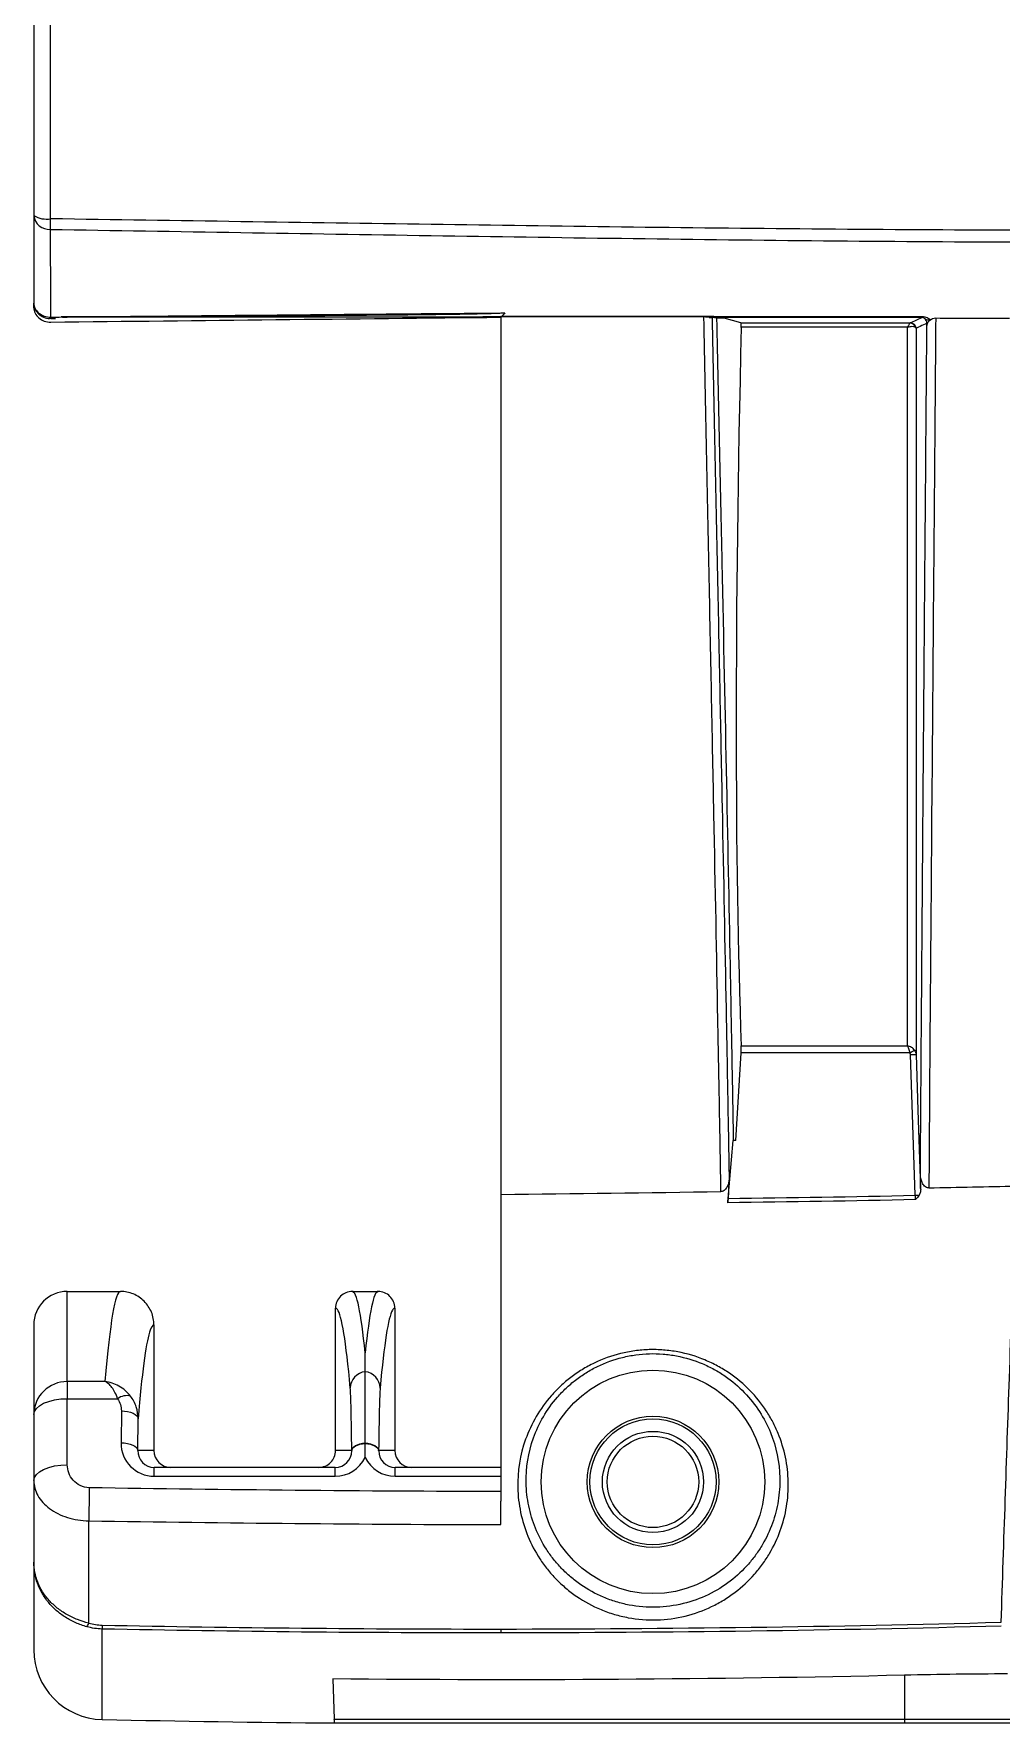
# Model space of a CAD drawing. Extents: x 9.3 to 87.2, y 0.6 to 68.8.
# Drawn here: x 56.185 to 57.916, y 22.442 to 25.467 of the extents above; entities that cross this region are included whole.
import ezdxf

# ---------------------------------------------------------------- set-up
doc = ezdxf.new("R2010")
doc.units = 0
doc.header["$MEASUREMENT"] = 0
doc.layers.add('OBJECT', color=7, linetype='CONTINUOUS')

msp = doc.modelspace()

# ---------------------------------------------------------------- linework, layer by layer
at = {"layer": 'OBJECT'}
for p, q in [((56.1846, 25.1412), (56.1846, 24.9846)), ((56.1846, 24.9761), (56.1846, 24.9846)), ((56.215, 24.957), (56.2233, 24.9571)), ((57.0206, 24.9592), (56.2446, 24.9592)), ((57.0206, 24.9592), (56.9883, 24.9598)), ((57.0206, 24.9668), (57.0276, 24.9669)), ((57.4501, 24.9489), (57.4198, 24.9572)), ((57.4501, 24.9489), (57.7526, 24.9489)), ((57.7483, 24.9411), (57.4505, 24.9411)), ((57.7483, 23.6548), (57.7483, 24.9411)), ((57.7633, 24.9392), (57.7633, 23.6396)), ((57.4505, 23.6548), (57.7483, 23.6548)), ((57.441, 23.4856), (57.4502, 23.6424)), ((57.7524, 23.6424), (57.4502, 23.6424)), ((57.762, 23.3872), (57.7533, 23.6392)), ((57.4271, 23.3817), (57.4362, 23.4855)), ((57.441, 23.4856), (57.4362, 23.4855)), ((57.0206, 23.3888), (57.0206, 22.8559)), ((56.2446, 23.2152), (56.3396, 23.2152)), ((56.2446, 23.0538), (56.2446, 23.2152)), ((56.7547, 23.2152), (56.8006, 23.2152)), ((56.7246, 22.9302), (56.7246, 23.1852)), ((56.8306, 23.1852), (56.8306, 22.9302)), ((56.1846, 23.1552), (56.1846, 22.995)), ((56.3996, 23.1552), (56.3996, 22.9302)), ((56.2446, 23.0538), (56.2446, 23.0231)), ((56.3119, 23.0538), (56.2446, 23.0538)), ((56.2446, 22.9049), (56.2446, 23.0231)), ((56.2446, 23.0231), (56.3347, 23.0231)), ((56.1846, 22.995), (56.1846, 22.8767)), ((56.3413, 23.0013), (56.3407, 22.9443)), ((56.3707, 22.9302), (56.3713, 22.9872)), ((56.3996, 22.9302), (56.3707, 22.9302)), ((56.7536, 22.9302), (56.7246, 22.9302)), ((56.8306, 22.9302), (56.8017, 22.9302)), ((56.7241, 22.9002), (56.4002, 22.9002)), ((56.4002, 22.8843), (56.4002, 22.9002)), ((56.7241, 22.8843), (56.7241, 22.9002)), ((57.0206, 22.9002), (56.8312, 22.9002)), ((56.8312, 22.8843), (56.8312, 22.9002)), ((56.1846, 22.8767), (56.1846, 22.7303)), ((56.4002, 22.8843), (56.7241, 22.8843)), ((56.8312, 22.8843), (57.0206, 22.8843)), ((57.0206, 22.8559), (57.0206, 22.8394)), ((57.0206, 22.7977), (57.0206, 22.8394)), ((56.1846, 22.7303), (56.1846, 22.5738)), ((56.307, 22.4488), (56.307, 22.6108)), ((56.7199, 22.5215), (56.7224, 22.4497)), ((57.7426, 22.5281), (57.7426, 22.4497)), ((56.7224, 22.4497), (57.7426, 22.4497)), ((57.7426, 22.4422), (56.7226, 22.4422)), ((57.7426, 22.4497), (58.787, 22.4497)), ((57.7426, 22.4497), (57.7426, 22.4422)), ((58.774, 22.4422), (57.7426, 22.4422))]:
    msp.add_line(p, q, dxfattribs=at)
at = {"layer": 'OBJECT', "flags": 128}
for points in [[(56.215, 24.9594), (56.2149, 24.9844), (56.2143, 25.1165)], [(57.4065, 24.9572), (57.4063, 24.9572), (57.3984, 24.9587)], [(57.7524, 23.6424), (57.7537, 23.6431), (57.7551, 23.6439), (57.7563, 23.6446), (57.7575, 23.6453), (57.7585, 23.6458), (57.7594, 23.6463), (57.7601, 23.6467), (57.7606, 23.647)], [(57.7533, 23.6392), (57.7552, 23.6393), (57.757, 23.6393), (57.7587, 23.6394), (57.7602, 23.6395), (57.7615, 23.6395), (57.7624, 23.6395), (57.763, 23.6396), (57.7633, 23.6396)], [(57.7633, 23.6396), (57.764, 23.6196), (57.7667, 23.5396), (57.7716, 23.3996)], [(57.7716, 23.3996), (57.7716, 23.4003), (57.7711, 23.4246)], [(57.762, 23.3872), (57.763, 23.3872), (57.7639, 23.3873), (57.7647, 23.3873), (57.7656, 23.3873), (57.7664, 23.3873), (57.7672, 23.3874), (57.768, 23.3874), (57.7687, 23.3874)], [(56.1846, 22.995), (56.1858, 23.0005), (56.1892, 23.0057), (56.1948, 23.0106), (56.2022, 23.0149), (56.2113, 23.0184), (56.2217, 23.021), (56.2329, 23.0226), (56.2446, 23.0231)], [(56.3413, 23.0013), (56.3471, 23.001), (56.3526, 23.0002), (56.3578, 22.9988), (56.3623, 22.9971), (56.3661, 22.995), (56.3689, 22.9925), (56.3706, 22.9899), (56.3713, 22.9872)], [(56.3407, 22.9443), (56.3465, 22.944), (56.3521, 22.9431), (56.3573, 22.9418), (56.3618, 22.9401), (56.3655, 22.9379), (56.3683, 22.9355), (56.3701, 22.9329), (56.3707, 22.9302)], [(56.7536, 22.9302), (56.7541, 22.9326), (56.7554, 22.9349), (56.7576, 22.9371), (56.7605, 22.9391), (56.7641, 22.9408), (56.7682, 22.9423), (56.7728, 22.9434), (56.7776, 22.9441)], [(56.7536, 22.9298), (56.7541, 22.9322), (56.7555, 22.9344), (56.7576, 22.9366), (56.7605, 22.9385), (56.7641, 22.9402), (56.7682, 22.9416), (56.7728, 22.9426), (56.7776, 22.9432)], [(56.7776, 22.9441), (56.7825, 22.9434), (56.7871, 22.9423), (56.7912, 22.9408), (56.7948, 22.9391), (56.7977, 22.9371), (56.7999, 22.9349), (56.8012, 22.9326), (56.8017, 22.9302)], [(56.7776, 22.9432), (56.7825, 22.9426), (56.7871, 22.9416), (56.7912, 22.9402), (56.7947, 22.9385), (56.7977, 22.9366), (56.7998, 22.9344), (56.8012, 22.9322), (56.8017, 22.9298)], [(56.1846, 22.8767), (56.1858, 22.8822), (56.1892, 22.8875), (56.1948, 22.8923), (56.2022, 22.8966), (56.2113, 22.9001), (56.2217, 22.9027), (56.2329, 22.9043), (56.2446, 22.9049)], [(56.2829, 22.6213), (56.2831, 22.7837), (56.2831, 22.8045)], [(56.7226, 22.4422), (56.7226, 22.4424), (56.7226, 22.4431), (56.7226, 22.4442), (56.7225, 22.4457), (56.7225, 22.4475), (56.7224, 22.4497)]]:
    msp.add_lwpolyline(points, dxfattribs=at)
at = {"layer": 'OBJECT'}
for radius in [0.2, 0.1177, 0.1128, 0.0905, 0.0818]:
    msp.add_circle((57.2926, 22.8742), radius, dxfattribs=at)
for centre, radius, start, end in [((56.2074, 25.1784), 0.0436, 238.4679, 279.5354), ((56.2122, 25.1441), 0.0277, 185.9752, 274.4417), ((50.836, 25.2192), 5.3793, 358.9063, 359.1075), ((56.1706, 24.9585), 0.0444, 357.7248, 1.1295), ((57.4646, 24.9606), 0.00681, 345.4488, 1.087), ((57.7693, 24.9603), 0.00465, 340.1761, 1.2456), ((57.7859, 24.9656), 0.0112, 235.0245, 286.2899), ((57.7522, 24.9396), 0.00933, 10.1431, 87.1363), ((57.7533, 24.939), 0.01, 1.1711, 89.9431), ((56.2446, 23.1552), 0.06, 90, 180), ((56.244, 22.9944), 0.0594, 89.4218, 179.4101), ((56.7807, 23.0418), 0.0298, 95.8286, 179.3311), ((56.7746, 23.0418), 0.0298, 0.6689, 84.1714), ((56.3509, 23.0018), 0.0268, 75.0998, 127.259), ((62.691, 22.7316), 6.4084, 178.81863, 179.3484), ((56.2643, 22.6268), 0.0194, 321.8626, 343.5571), ((56.6525, 22.6109), 0.3455, 178.8699, 180.0186), ((57.5971, 22.6112), 0.5765, 180.0395, 180.7322), ((56.3096, 22.5738), 0.125, 180, 268.7894), ((57.0316, 56.7402), 34.299, 268.78941, 269.48379)]:
    msp.add_arc(centre, radius, start, end, dxfattribs=at)
for centre, major_axis, ratio, start_param, end_param in [((56.2446, 24.9952), (0.06, 0), 0.600861, 4.526394, 4.712389), ((57.7634, 26.6902), (0.2162, 3.68), 0.064825, 2.069916, 2.544533), ((57.4492, 24.9339), (0.0009, 0.015), 0.064825, 5.211509, 6.269541), ((57.4492, 23.6424), (0.0009, 0.015), 0.064825, 4.716198, 5.686126), ((56.3396, 15.2152), (0, 8), 0.017324, 0, 0.201231), ((56.7547, 15.2152), (0, 8), 0.01739, 6.117127, 6.283185), ((56.8006, 15.2152), (0, 8), 0.01739, 0, 0.166058), ((56.7247, 15.2152), (0, 7.97), 0.017455, 6.259706, 6.283251), ((56.7247, 15.2152), (0, 7.97), 0.017455, 6.093454, 6.259706), ((56.8306, 15.2152), (0, 7.97), 0.017455, 0.030992, 0.189731), ((56.8306, 15.2152), (0, 7.97), 0.017455, 6.28312, 6.314178), ((56.3996, 15.2152), (0, 7.94), 0.017455, 0.05722, 0.206064), ((56.3996, 15.2152), (0, 7.94), 0.017455, 6.283053, 6.340406), ((56.7502, 22.8261), (0, 0.22), 0.017455, 5.205152, 6.093454), ((56.8051, 22.8261), (0, 0.22), 0.017455, 0.189731, 1.078033), ((56.4008, 22.9443), (0.0431, 0.0422), 0.990761, 2.36208, 3.932876), ((56.4008, 22.9302), (0.0218, 0.021), 0.981608, 2.363862, 3.934658), ((56.4297, 22.9302), (0.03, 0), 0.999848, 3.141593, 4.712389), ((56.6946, 22.9302), (-0.03, 0), 0.999848, 1.570796, 3.141593), ((56.7235, 22.9302), (0.0218, -0.021), 0.981608, 5.49012, 7.047751), ((56.8318, 22.9302), (0.0218, 0.021), 0.981608, 2.377027, 3.934658), ((56.8607, 22.9302), (0.03, 0), 0.999848, 3.141593, 4.712389), ((56.7235, 22.9443), (0.0431, -0.0422), 0.990761, 5.491902, 6.606163), ((56.8318, 22.9443), (0.0431, 0.0422), 0.990761, 2.818615, 3.932876)]:
    msp.add_ellipse(centre, major_axis=major_axis, ratio=ratio, start_param=start_param, end_param=end_param, dxfattribs=at)
for points in [[(56.1846, 25.5479), (56.1846, 25.4117), (56.1846, 25.2761), (56.1846, 25.1412)], [(56.2146, 25.1354), (56.2146, 25.2708), (56.2146, 25.4069), (56.2146, 25.5436)], [(56.2151, 24.9504), (56.4836, 24.9535), (56.7521, 24.9564), (57.0206, 24.9592)], [(57.0276, 24.9669), (57.0259, 24.965), (57.0243, 24.9631), (57.0227, 24.9612)], [(57.0227, 24.9612), (57.1723, 24.9611), (57.3218, 24.9609), (57.4714, 24.9607)], [(57.393, 24.9589), (57.3962, 24.9589), (57.398, 24.9588), (57.3984, 24.9587)], [(57.4198, 24.9572), (57.4154, 24.9572), (57.4109, 24.9572), (57.4065, 24.9572)], [(57.7736, 24.9587), (57.6728, 24.9588), (57.572, 24.9589), (57.4712, 24.9589)], [(57.4714, 24.9607), (57.5722, 24.9606), (57.6731, 24.9605), (57.7739, 24.9604)], [(57.7533, 24.949), (57.7601, 24.9522), (57.7669, 24.9555), (57.7736, 24.9587)], [(57.7985, 24.9578), (57.8425, 24.9577), (57.8864, 24.9575), (57.9303, 24.9574)], [(57.7633, 24.9392), (57.7632, 24.9399), (57.7625, 24.9406), (57.7613, 24.9413)], [(57.7533, 23.6392), (57.7532, 23.6403), (57.7529, 23.6414), (57.7524, 23.6424)], [(57.7606, 23.647), (57.7622, 23.6448), (57.7631, 23.6422), (57.7633, 23.6396)], [(57.0206, 23.3888), (57.1519, 23.3902), (57.2831, 23.3919), (57.4143, 23.394)], [(57.4266, 23.3739), (57.4267, 23.3763), (57.4269, 23.3789), (57.4271, 23.3817)], [(57.7623, 23.3795), (57.6504, 23.3771), (57.5385, 23.3752), (57.4266, 23.3739)], [(57.4271, 23.3817), (57.5388, 23.3829), (57.6504, 23.3848), (57.762, 23.3872)], [(57.7623, 23.3795), (57.7623, 23.3818), (57.7622, 23.3845), (57.762, 23.3872)], [(57.7687, 23.3874), (57.7669, 23.3846), (57.7646, 23.382), (57.7623, 23.3795)], [(57.7863, 23.4006), (57.8383, 23.4016), (57.8904, 23.4027), (57.9424, 23.4038)], [(56.7776, 23.0714), (56.7776, 23.0835), (56.7776, 23.0947), (56.7776, 23.1051)], [(56.7536, 22.9302), (56.7536, 22.9301), (56.7536, 22.9299), (56.7536, 22.9298)], [(56.7776, 22.9432), (56.7776, 22.9435), (56.7776, 22.9438), (56.7776, 22.9441)], [(56.7776, 22.9178), (56.7776, 22.9264), (56.7776, 22.9347), (56.7776, 22.9432)], [(56.8017, 22.9298), (56.8017, 22.9299), (56.8017, 22.9301), (56.8017, 22.9302)], [(57.0206, 22.8568), (56.7751, 22.8574), (56.5295, 22.8598), (56.284, 22.8637)], [(56.2831, 22.8045), (56.5289, 22.8006), (56.7748, 22.7983), (57.0206, 22.7977)], [(57.0206, 22.6108), (57.319, 22.611), (57.6174, 22.615), (57.9157, 22.623)], [(56.307, 22.6108), (56.2977, 22.611), (56.2885, 22.6124), (56.2796, 22.6149)], [(56.2829, 22.6213), (56.2908, 22.6191), (56.2988, 22.6179), (56.3071, 22.6177)], [(57.0207, 22.6038), (56.7828, 22.6037), (56.5449, 22.606), (56.307, 22.6108)], [(56.3071, 22.6177), (56.5449, 22.613), (56.7828, 22.6107), (57.0206, 22.6108)], [(57.9159, 22.616), (57.6176, 22.6081), (57.3191, 22.604), (57.0207, 22.6038)], [(57.7426, 22.5281), (57.4011, 22.5203), (57.0602, 22.5181), (56.7199, 22.5215)]]:
    msp.add_open_spline(points, degree=3, dxfattribs=at)
for points, knots in [([(61.6638, 25.1188), (61.5503, 25.119), (61.4367, 25.1193), (61.2664, 25.1196), (61.2097, 25.1198), (61.0961, 25.12), (61.0394, 25.1201), (60.8691, 25.1203), (60.7556, 25.1194), (60.5285, 25.1178), (60.415, 25.1173), (60.1879, 25.1167), (60.0744, 25.1167), (59.8473, 25.1166), (59.7338, 25.1164), (59.3932, 25.1159), (59.1662, 25.1154), (58.7121, 25.1145), (58.485, 25.1141), (58.0309, 25.1144), (57.8039, 25.115), (57.3498, 25.1189), (57.1227, 25.122), (56.6687, 25.1285), (56.4417, 25.1319), (56.2146, 25.1354)], [0, 0, 0, 0, 0.0625, 0.0625, 0.09375, 0.09375, 0.125, 0.125, 0.1875, 0.1875, 0.25, 0.25, 0.3125, 0.3125, 0.375, 0.375, 0.5, 0.5, 0.625, 0.625, 0.75, 0.75, 0.875, 0.875, 1, 1, 1, 1]), ([(56.2143, 25.1165), (56.4413, 25.1127), (56.6684, 25.109), (57.1225, 25.1019), (57.3495, 25.0986), (57.8036, 25.0942), (58.0306, 25.0933), (58.4848, 25.0927), (58.7119, 25.0929), (59.166, 25.0934), (59.3931, 25.0937), (59.7337, 25.094), (59.8472, 25.094), (60.0743, 25.094), (60.1878, 25.0939), (60.4149, 25.0934), (60.5284, 25.093), (60.7555, 25.0919), (60.869, 25.0913), (61.0961, 25.0908), (61.2096, 25.0905), (61.4367, 25.0899), (61.5502, 25.0896), (61.6637, 25.0893)], [0, 0, 0, 0, 0.125, 0.125, 0.25, 0.25, 0.375, 0.375, 0.5, 0.5, 0.625, 0.625, 0.6875, 0.6875, 0.75, 0.75, 0.8125, 0.8125, 0.875, 0.875, 0.9375, 0.9375, 1, 1, 1, 1]), ([(56.1846, 24.9846), (56.1846, 24.9779), (56.188, 24.9713), (56.1964, 24.9644), (56.1997, 24.9625), (56.2071, 24.96), (56.211, 24.9594), (56.215, 24.9594)], [0, 0, 0, 0, 0.5, 0.5, 0.75, 0.75, 1, 1, 1, 1]), ([(56.1846, 24.9761), (56.1846, 24.9727), (56.1854, 24.9693), (56.1885, 24.9631), (56.1908, 24.9602), (56.1992, 24.953), (56.2071, 24.9503), (56.2151, 24.9504)], [0, 0, 0, 0, 0.25, 0.25, 0.5, 0.5, 1, 1, 1, 1]), ([(56.186, 24.9778), (56.1861, 24.9768), (56.1867, 24.9727), (56.1915, 24.9662), (56.1996, 24.9599), (56.2081, 24.9567), (56.2134, 24.9571), (56.215, 24.9572)], [0, 0, 0, 0, 0.072956, 0.332965, 0.598653, 0.876626, 1, 1, 1, 1]), ([(56.215, 24.9594), (56.225, 24.9595), (56.235, 24.9596), (56.245, 24.9597), (56.285, 24.9601), (56.325, 24.9605), (56.365, 24.9609), (56.525, 24.9624), (56.685, 24.9639), (56.845, 24.9653), (56.9035, 24.9658), (56.9621, 24.9663), (57.0206, 24.9668)], [0, 0, 0, 0, 0.000762, 0.000762, 0.000762, 0.00381, 0.00381, 0.00381, 0.016002, 0.016002, 0.016002, 0.0204644, 0.0204644, 0.0204644, 0.0204644]), ([(57.0276, 24.9669), (57.0275, 24.9668), (57.0272, 24.9667), (57.0267, 24.9666), (57.0265, 24.9666), (57.0257, 24.9665), (57.0252, 24.9665), (57.0237, 24.9663), (57.0227, 24.9663), (57.0196, 24.9661), (57.0175, 24.966), (57.0113, 24.9657), (57.0072, 24.9656), (56.9948, 24.9652), (56.9865, 24.9651), (56.9617, 24.9645), (56.9452, 24.9643), (56.8955, 24.9636), (56.8624, 24.9632), (56.7632, 24.9623), (56.697, 24.9618), (56.4984, 24.9607), (56.366, 24.9602), (56.2336, 24.9598)], [0, 0, 0, 0, 0.000977, 0.000977, 0.001953, 0.001953, 0.003906, 0.003906, 0.007812, 0.007812, 0.015625, 0.015625, 0.03125, 0.03125, 0.0625, 0.0625, 0.125, 0.125, 0.25, 0.25, 0.5, 0.5, 1, 1, 1, 1]), ([(56.9883, 24.9598), (56.9941, 24.9599), (56.9999, 24.96), (57.0085, 24.9603), (57.0114, 24.9603), (57.0157, 24.9605), (57.0172, 24.9606), (57.0193, 24.9607), (57.02, 24.9608), (57.0211, 24.9609), (57.0214, 24.9609), (57.022, 24.961), (57.0221, 24.961), (57.0225, 24.9611), (57.0227, 24.9611), (57.0227, 24.9612)], [0, 0, 0, 0, 0.5, 0.5, 0.75, 0.75, 0.875, 0.875, 0.9375, 0.9375, 0.96875, 0.96875, 0.984375, 0.984375, 1, 1, 1, 1]), ([(57.3837, 24.9597), (57.3788, 24.9597), (57.374, 24.9597), (57.3691, 24.9597), (57.3497, 24.9598), (57.3303, 24.9598), (57.3109, 24.9598), (57.2822, 24.9599), (57.2536, 24.9599), (57.2249, 24.9599), (57.2162, 24.9599), (57.2075, 24.9599), (57.1988, 24.9599), (57.164, 24.96), (57.1292, 24.96), (57.0945, 24.9599), (57.0591, 24.9599), (57.0237, 24.9599), (56.9883, 24.9598)], [0, 0, 0, 0, 0.00036996, 0.00036996, 0.00036996, 0.0018498, 0.0018498, 0.0018498, 0.00403348, 0.00403348, 0.00403348, 0.00469654, 0.00469654, 0.00469654, 0.00734878, 0.00734878, 0.00734878, 0.01004433, 0.01004433, 0.01004433, 0.01004433]), ([(57.0206, 24.9592), (57.0206, 24.7949), (57.0206, 24.638), (57.0206, 24.4138), (57.0206, 24.3411), (57.0206, 24.2001), (57.0206, 24.1317), (57.0206, 24.0324), (57.0206, 23.9999), (57.0206, 23.936), (57.0206, 23.9048), (57.0206, 23.8128), (57.0206, 23.7539), (57.0206, 23.5847), (57.0206, 23.4817), (57.0206, 23.3888)], [0, 0, 0, 0, 0.25, 0.25, 0.375, 0.375, 0.5, 0.5, 0.5625, 0.5625, 0.625, 0.625, 0.75, 0.75, 1, 1, 1, 1]), ([(57.4143, 23.394), (57.4139, 23.4171), (57.4135, 23.4408), (57.4127, 23.4897), (57.4122, 23.5147), (57.4108, 23.5918), (57.4098, 23.6458), (57.4066, 23.8153), (57.4043, 23.9378), (57.401, 24.1026), (57.4003, 24.1361), (57.399, 24.2043), (57.3983, 24.2389), (57.3962, 24.3441), (57.3947, 24.4164), (57.3917, 24.565), (57.3902, 24.6415), (57.387, 24.7979), (57.3853, 24.8779), (57.3837, 24.9597)], [0, 0, 0, 0, 0.0625, 0.0625, 0.125, 0.125, 0.25, 0.25, 0.5, 0.5, 0.5625, 0.5625, 0.625, 0.625, 0.75, 0.75, 0.875, 0.875, 1, 1, 1, 1]), ([(57.393, 24.9589), (57.3917, 24.959), (57.3903, 24.9591), (57.3872, 24.9595), (57.3855, 24.9597), (57.3837, 24.9597)], [0, 0, 0, 0, 0.5, 0.5, 1, 1, 1, 1]), ([(57.4712, 24.9589), (57.4709, 24.9589), (57.4707, 24.9589), (57.4705, 24.9589), (57.4446, 24.9589), (57.4188, 24.9589), (57.393, 24.9589)], [0, 0, 0, 0, 0.000016803, 0.000016803, 0.000016803, 0.001987127, 0.001987127, 0.001987127, 0.001987127]), ([(57.3984, 24.9587), (57.4, 24.8784), (57.4017, 24.7998), (57.4048, 24.6461), (57.4064, 24.571), (57.4094, 24.4249), (57.4108, 24.3538), (57.4136, 24.2157), (57.415, 24.1485), (57.4189, 23.9537), (57.4212, 23.833), (57.4244, 23.6657), (57.4254, 23.6122), (57.4272, 23.5105), (57.4281, 23.4621), (57.4289, 23.4163)], [0, 0, 0, 0, 0.125, 0.125, 0.25, 0.25, 0.375, 0.375, 0.5, 0.5, 0.75, 0.75, 0.875, 0.875, 1, 1, 1, 1]), ([(57.4065, 24.9572), (57.4098, 24.805), (57.4129, 24.6589), (57.4188, 24.3811), (57.4215, 24.2493), (57.4266, 24.0018), (57.4289, 23.886), (57.4319, 23.7257), (57.4329, 23.6744), (57.4347, 23.5765), (57.4355, 23.5299), (57.4362, 23.4855)], [0, 0, 0, 0, 0.25, 0.25, 0.5, 0.5, 0.75, 0.75, 0.875, 0.875, 1, 1, 1, 1]), ([(57.7794, 24.9564), (57.779, 24.9568), (57.7785, 24.9573), (57.7773, 24.9579), (57.7768, 24.9581), (57.7756, 24.9585), (57.7748, 24.9587), (57.7736, 24.9587)], [0, 0, 0, 0, 0.5, 0.5, 0.75, 0.75, 1, 1, 1, 1]), ([(57.7739, 24.9604), (57.7774, 24.9604), (57.7806, 24.9596), (57.7856, 24.9575), (57.7875, 24.9562), (57.789, 24.9548)], [0, 0, 0, 0, 0.5, 0.5, 1, 1, 1, 1]), ([(57.7828, 24.9485), (57.7828, 24.9491), (57.7828, 24.9501), (57.7823, 24.952), (57.7819, 24.9529), (57.7807, 24.955), (57.78, 24.9558), (57.7794, 24.9564)], [0, 0, 0, 0, 0.25, 0.25, 0.5, 0.5, 1, 1, 1, 1]), ([(57.7828, 24.9435), (57.7829, 24.9455), (57.7834, 24.9474), (57.7853, 24.9512), (57.7867, 24.9531), (57.789, 24.9548)], [0, 0, 0, 0, 0.5, 0.5, 1, 1, 1, 1]), ([(57.7985, 24.9578), (57.7978, 24.8763), (57.7972, 24.7965), (57.7959, 24.6407), (57.7953, 24.5648), (57.7935, 24.3434), (57.7924, 24.2038), (57.791, 24.0397), (57.7908, 24.0074), (57.7903, 23.9441), (57.7901, 23.9131), (57.7893, 23.8217), (57.7889, 23.7632), (57.7876, 23.595), (57.7869, 23.4924), (57.7863, 23.4006)], [0, 0, 0, 0, 0.125, 0.125, 0.25, 0.25, 0.5, 0.5, 0.5625, 0.5625, 0.625, 0.625, 0.75, 0.75, 1, 1, 1, 1]), ([(57.789, 24.9548), (57.7901, 24.9556), (57.7914, 24.9563), (57.7946, 24.9574), (57.7965, 24.9578), (57.7985, 24.9578)], [0, 0, 0, 0, 0.5, 0.5, 1, 1, 1, 1]), ([(57.7526, 24.9489), (57.7522, 24.9489), (57.7515, 24.9481), (57.75, 24.9453), (57.7491, 24.9433), (57.7483, 24.9411)], [0, 0, 0, 0, 0.5, 0.5, 1, 1, 1, 1]), ([(57.7613, 24.9413), (57.76, 24.942), (57.758, 24.9423), (57.7535, 24.9423), (57.7509, 24.9418), (57.7483, 24.9411)], [0, 0, 0, 0, 0.5, 0.5, 1, 1, 1, 1]), ([(57.7526, 24.9489), (57.7527, 24.9489), (57.7528, 24.9489), (57.7528, 24.9489), (57.7531, 24.949), (57.7532, 24.949), (57.7533, 24.949)], [0, 0, 0, 0, 0.00001318777, 0.00001318777, 0.00001318777, 0.0000681759, 0.0000681759, 0.0000681759, 0.0000681759]), ([(57.7828, 24.9485), (57.7826, 24.9484), (57.7825, 24.9483), (57.7823, 24.9483), (57.7813, 24.9478), (57.7804, 24.9473), (57.7794, 24.9469), (57.7755, 24.945), (57.7716, 24.9432), (57.7677, 24.9413), (57.7662, 24.9406), (57.7648, 24.9399), (57.7633, 24.9392)], [0.00016333, 0.00016333, 0.00016333, 0.00016333, 0.000508, 0.000508, 0.000508, 0.00254, 0.00254, 0.00254, 0.010668, 0.010668, 0.010668, 0.01377137, 0.01377137, 0.01377137, 0.01377137]), ([(57.7711, 23.4246), (57.7714, 23.4699), (57.7717, 23.5176), (57.7725, 23.6181), (57.7728, 23.6706), (57.7737, 23.7804), (57.7741, 23.8375), (57.7748, 23.9267), (57.775, 23.957), (57.7755, 24.0188), (57.7757, 24.0503), (57.777, 24.2103), (57.778, 24.3462), (57.7797, 24.5616), (57.7803, 24.6353), (57.7815, 24.7868), (57.7821, 24.8644), (57.7828, 24.9435)], [0, 0, 0, 0, 0.125, 0.125, 0.25, 0.25, 0.375, 0.375, 0.4375, 0.4375, 0.5, 0.5, 0.75, 0.75, 0.875, 0.875, 1, 1, 1, 1]), ([(57.7828, 24.9435), (57.7828, 24.944), (57.7828, 24.9447), (57.7828, 24.9464), (57.7828, 24.9474), (57.7828, 24.9485)], [0, 0, 0, 0, 0.5, 0.5, 1, 1, 1, 1]), ([(57.7606, 23.647), (57.7592, 23.649), (57.7574, 23.6507), (57.7531, 23.6534), (57.7506, 23.6543), (57.7483, 23.6548)], [0, 0, 0, 0, 0.5, 0.5, 1, 1, 1, 1]), ([(57.7524, 23.6424), (57.7519, 23.6449), (57.7513, 23.6473), (57.7499, 23.6516), (57.7491, 23.6534), (57.7483, 23.6548)], [0, 0, 0, 0, 0.5, 0.5, 1, 1, 1, 1]), ([(57.4289, 23.4163), (57.4286, 23.4117), (57.4277, 23.4072), (57.4245, 23.4008), (57.4232, 23.3987), (57.4195, 23.3953), (57.4171, 23.394), (57.4143, 23.394)], [0, 0, 0, 0, 0.5, 0.5, 0.75, 0.75, 1, 1, 1, 1]), ([(57.4289, 23.4163), (57.4285, 23.4089), (57.4281, 23.4016), (57.4277, 23.3942), (57.4274, 23.3886), (57.4271, 23.3831), (57.4268, 23.3775), (57.4267, 23.3763), (57.4267, 23.3751), (57.4266, 23.3739)], [-0.000655032, -0.000655032, -0.000655032, -0.000655032, 0, 0, 0, 0.000494342, 0.000494342, 0.000494342, 0.000599943, 0.000599943, 0.000599943, 0.000599943]), ([(57.7863, 23.4006), (57.7833, 23.4005), (57.7806, 23.402), (57.7767, 23.4056), (57.7753, 23.4078), (57.7721, 23.4147), (57.7712, 23.4197), (57.7711, 23.4246)], [0, 0, 0, 0, 0.25, 0.25, 0.5, 0.5, 1, 1, 1, 1]), ([(57.7716, 23.3996), (57.7717, 23.3975), (57.7715, 23.3954), (57.7706, 23.3913), (57.7699, 23.3893), (57.7687, 23.3874)], [0, 0, 0, 0, 0.5, 0.5, 1, 1, 1, 1]), ([(57.9157, 22.623), (57.9205, 22.7687), (57.9254, 22.9144), (57.9304, 23.0602), (57.9333, 23.1432), (57.9362, 23.2262), (57.9391, 23.3092), (57.9402, 23.3407), (57.9413, 23.3723), (57.9424, 23.4038)], [0, 0, 0, 0, 0.0129412, 0.0129412, 0.0129412, 0.0203121, 0.0203121, 0.0203121, 0.02311342, 0.02311342, 0.02311342, 0.02311342]), ([(56.3996, 23.1552), (56.3996, 23.1591), (56.3993, 23.163), (56.3977, 23.1707), (56.3966, 23.1745), (56.3936, 23.1818), (56.3917, 23.1852), (56.3874, 23.1917), (56.3848, 23.1948), (56.3766, 23.2031), (56.3699, 23.2076), (56.3554, 23.2136), (56.3476, 23.2152), (56.3396, 23.2152)], [0, 0, 0, 0, 0.125, 0.125, 0.25, 0.25, 0.375, 0.375, 0.5, 0.5, 0.75, 0.75, 1, 1, 1, 1]), ([(56.3996, 23.1552), (56.3996, 23.1591), (56.3993, 23.163), (56.3977, 23.1707), (56.3966, 23.1745), (56.3936, 23.1818), (56.3917, 23.1852), (56.3874, 23.1917), (56.3848, 23.1948), (56.3766, 23.2031), (56.3699, 23.2076), (56.3554, 23.2136), (56.3476, 23.2152), (56.3396, 23.2152)], [0, 0, 0, 0, 0.125, 0.125, 0.25, 0.25, 0.375, 0.375, 0.5, 0.5, 0.75, 0.75, 1, 1, 1, 1]), ([(56.7547, 23.2152), (56.7507, 23.2152), (56.7468, 23.2144), (56.7395, 23.2114), (56.7362, 23.2092), (56.7279, 23.2009), (56.7246, 23.1931), (56.7246, 23.1852)], [0, 0, 0, 0, 0.25, 0.25, 0.5, 0.5, 1, 1, 1, 1]), ([(56.8306, 23.1852), (56.8306, 23.1891), (56.8299, 23.193), (56.8269, 23.2003), (56.8246, 23.2036), (56.8163, 23.2119), (56.8086, 23.2152), (56.8006, 23.2152)], [0, 0, 0, 0, 0.25, 0.25, 0.5, 0.5, 1, 1, 1, 1]), ([(57.5347, 22.8741), (57.535, 22.8593), (57.5339, 22.8446), (57.5291, 22.8152), (57.5254, 22.8009), (57.5153, 22.773), (57.509, 22.7594), (57.4973, 22.7396), (57.4931, 22.7331), (57.484, 22.7206), (57.4792, 22.7146), (57.4638, 22.6971), (57.4523, 22.6864), (57.433, 22.6717), (57.4262, 22.667), (57.4122, 22.6584), (57.405, 22.6545), (57.3827, 22.6438), (57.367, 22.6381), (57.3336, 22.6299), (57.3167, 22.6276), (57.2825, 22.6266), (57.265, 22.628), (57.2399, 22.6327), (57.2317, 22.6347), (57.2154, 22.6395), (57.2074, 22.6423), (57.1841, 22.6521), (57.1696, 22.66), (57.1494, 22.6738), (57.1429, 22.6787), (57.1306, 22.6891), (57.1248, 22.6945), (57.1138, 22.7058), (57.1086, 22.7116), (57.0989, 22.7238), (57.0943, 22.7301), (57.0816, 22.7495), (57.0746, 22.7629), (57.0632, 22.7906), (57.0588, 22.8051), (57.0527, 22.8342), (57.051, 22.849), (57.05, 22.8931), (57.0546, 22.922), (57.0698, 22.9646), (57.0762, 22.9782), (57.0914, 23.0043), (57.1004, 23.0168), (57.1159, 23.0345), (57.1215, 23.0403), (57.1331, 23.0511), (57.1392, 23.0563), (57.152, 23.0661), (57.1587, 23.0707), (57.1726, 23.0793), (57.18, 23.0833), (57.2025, 23.0942), (57.2183, 23.0999), (57.243, 23.106), (57.2515, 23.1076), (57.2686, 23.11), (57.2772, 23.1107), (57.2943, 23.1112), (57.3028, 23.1109), (57.32, 23.1096), (57.3286, 23.1085), (57.3539, 23.1038), (57.3701, 23.0989), (57.3934, 23.0892), (57.401, 23.0856), (57.4156, 23.0777), (57.4226, 23.0734), (57.4427, 23.0596), (57.4551, 23.0491), (57.4771, 23.0265), (57.4868, 23.0143), (57.4995, 22.995), (57.5034, 22.9883), (57.5105, 22.9749), (57.5136, 22.968), (57.5222, 22.9473), (57.5266, 22.933), (57.5327, 22.9037), (57.5343, 22.8889), (57.5347, 22.8741)], [0, 0, 0, 0, 0.03125, 0.03125, 0.0625, 0.0625, 0.09375, 0.09375, 0.109375, 0.109375, 0.125, 0.125, 0.15625, 0.15625, 0.171875, 0.171875, 0.1875, 0.1875, 0.21875, 0.21875, 0.25, 0.25, 0.28125, 0.28125, 0.296875, 0.296875, 0.3125, 0.3125, 0.34375, 0.34375, 0.359375, 0.359375, 0.375, 0.375, 0.390625, 0.390625, 0.40625, 0.40625, 0.4375, 0.4375, 0.46875, 0.46875, 0.5, 0.5, 0.5625, 0.5625, 0.59375, 0.59375, 0.625, 0.625, 0.640625, 0.640625, 0.65625, 0.65625, 0.671875, 0.671875, 0.6875, 0.6875, 0.71875, 0.71875, 0.734375, 0.734375, 0.75, 0.75, 0.765625, 0.765625, 0.78125, 0.78125, 0.8125, 0.8125, 0.828125, 0.828125, 0.84375, 0.84375, 0.875, 0.875, 0.90625, 0.90625, 0.921875, 0.921875, 0.9375, 0.9375, 0.96875, 0.96875, 1, 1, 1, 1]), ([(57.5196, 22.8814), (57.519, 22.909), (57.5134, 22.9365), (57.4976, 22.9753), (57.491, 22.988), (57.4753, 23.0122), (57.4663, 23.0236), (57.4458, 23.0449), (57.4342, 23.0548), (57.4154, 23.0678), (57.4088, 23.0719), (57.3952, 23.0794), (57.388, 23.0829), (57.3661, 23.0921), (57.3508, 23.0967), (57.3269, 23.1013), (57.3187, 23.1024), (57.3025, 23.1037), (57.2944, 23.1039), (57.2782, 23.1034), (57.2701, 23.1028), (57.2539, 23.1005), (57.2458, 23.099), (57.2225, 23.0932), (57.2076, 23.0878), (57.1864, 23.0775), (57.1795, 23.0737), (57.1664, 23.0655), (57.1601, 23.0612), (57.1481, 23.0519), (57.1424, 23.0471), (57.1316, 23.0368), (57.1264, 23.0314), (57.1119, 23.0148), (57.1036, 23.0031), (57.0894, 22.9788), (57.0835, 22.966), (57.0694, 22.9264), (57.0651, 22.8995), (57.066, 22.8584), (57.0675, 22.8446), (57.0731, 22.8175), (57.0771, 22.8041), (57.0877, 22.7782), (57.0942, 22.7657), (57.1058, 22.7476), (57.1101, 22.7416), (57.1191, 22.7302), (57.1239, 22.7247), (57.1342, 22.714), (57.1396, 22.7089), (57.151, 22.6991), (57.1571, 22.6945), (57.176, 22.6814), (57.1896, 22.6738), (57.2115, 22.6646), (57.2191, 22.6618), (57.2344, 22.6572), (57.2421, 22.6553), (57.2659, 22.6507), (57.2824, 22.6494), (57.3148, 22.6502), (57.3308, 22.6524), (57.3624, 22.6601), (57.3773, 22.6655), (57.4055, 22.6791), (57.4189, 22.6875), (57.443, 22.7059), (57.4537, 22.7161), (57.4681, 22.7325), (57.4726, 22.7381), (57.481, 22.7499), (57.485, 22.7559), (57.4958, 22.7744), (57.5016, 22.7871), (57.511, 22.8132), (57.5144, 22.8265), (57.5189, 22.8538), (57.5199, 22.8675), (57.5196, 22.8814)], [0, 0, 0, 0, 0.0625, 0.0625, 0.09375, 0.09375, 0.125, 0.125, 0.15625, 0.15625, 0.171875, 0.171875, 0.1875, 0.1875, 0.21875, 0.21875, 0.234375, 0.234375, 0.25, 0.25, 0.265625, 0.265625, 0.28125, 0.28125, 0.3125, 0.3125, 0.328125, 0.328125, 0.34375, 0.34375, 0.359375, 0.359375, 0.375, 0.375, 0.40625, 0.40625, 0.4375, 0.4375, 0.5, 0.5, 0.53125, 0.53125, 0.5625, 0.5625, 0.59375, 0.59375, 0.609375, 0.609375, 0.625, 0.625, 0.640625, 0.640625, 0.65625, 0.65625, 0.6875, 0.6875, 0.703125, 0.703125, 0.71875, 0.71875, 0.75, 0.75, 0.78125, 0.78125, 0.8125, 0.8125, 0.84375, 0.84375, 0.875, 0.875, 0.890625, 0.890625, 0.90625, 0.90625, 0.9375, 0.9375, 0.96875, 0.96875, 1, 1, 1, 1]), ([(56.3347, 23.0231), (56.3318, 23.0313), (56.3283, 23.038), (56.3224, 23.0458), (56.3204, 23.048), (56.3162, 23.0516), (56.314, 23.0529), (56.3119, 23.0538)], [0, 0, 0, 0, 0.5, 0.5, 0.75, 0.75, 1, 1, 1, 1]), ([(56.3578, 23.0277), (56.3519, 23.0353), (56.3449, 23.0413), (56.333, 23.0479), (56.3289, 23.0497), (56.3205, 23.0524), (56.3161, 23.0533), (56.3119, 23.0538)], [0, 0, 0, 0, 0.5, 0.5, 0.75, 0.75, 1, 1, 1, 1]), ([(56.7776, 22.9441), (56.7776, 22.9605), (56.7776, 22.9757), (56.7776, 23.0038), (56.7776, 23.0164), (56.7776, 23.0382), (56.7776, 23.0476), (56.7776, 23.0624), (56.7776, 23.0679), (56.7776, 23.0714)], [0, 0, 0, 0, 0.25, 0.25, 0.5, 0.5, 0.75, 0.75, 1, 1, 1, 1]), ([(56.3347, 23.0231), (56.337, 23.0199), (56.3386, 23.0163), (56.3408, 23.0089), (56.3413, 23.0051), (56.3413, 23.0013)], [0, 0, 0, 0, 0.5, 0.5, 1, 1, 1, 1]), ([(56.3713, 22.9872), (56.3713, 22.9945), (56.3702, 23.0016), (56.3656, 23.0154), (56.3622, 23.0219), (56.3578, 23.0277)], [0, 0, 0, 0, 0.5, 0.5, 1, 1, 1, 1]), ([(56.284, 22.8637), (56.2783, 22.8638), (56.2728, 22.8652), (56.2629, 22.8699), (56.2586, 22.8732), (56.2517, 22.881), (56.249, 22.8855), (56.2455, 22.8949), (56.2446, 22.8999), (56.2446, 22.9049)], [0, 0, 0, 0, 0.25, 0.25, 0.5, 0.5, 0.75, 0.75, 1, 1, 1, 1]), ([(56.1846, 22.8767), (56.1846, 22.8674), (56.1872, 22.8582), (56.1943, 22.8454), (56.1973, 22.8412), (56.2043, 22.8334), (56.2084, 22.8298), (56.2174, 22.8231), (56.2224, 22.82), (56.233, 22.8147), (56.2388, 22.8124), (56.2508, 22.8086), (56.257, 22.8071), (56.2698, 22.8051), (56.2765, 22.8046), (56.2831, 22.8045)], [0, 0, 0, 0, 0.25, 0.25, 0.375, 0.375, 0.5, 0.5, 0.625, 0.625, 0.75, 0.75, 0.875, 0.875, 1, 1, 1, 1]), ([(56.2829, 22.6213), (56.2761, 22.623), (56.2694, 22.6251), (56.2563, 22.6303), (56.2498, 22.6333), (56.2377, 22.6403), (56.232, 22.6441), (56.2214, 22.6526), (56.2164, 22.6573), (56.2076, 22.667), (56.2036, 22.6722), (56.1968, 22.683), (56.1939, 22.6887), (56.1893, 22.7002), (56.1876, 22.7061), (56.1852, 22.7181), (56.1846, 22.7243), (56.1846, 22.7303)], [0, 0, 0, 0, 0.125, 0.125, 0.25, 0.25, 0.375, 0.375, 0.5, 0.5, 0.625, 0.625, 0.75, 0.75, 0.875, 0.875, 1, 1, 1, 1]), ([(56.2796, 22.6149), (56.2728, 22.6167), (56.2663, 22.6191), (56.2535, 22.6247), (56.2473, 22.628), (56.2355, 22.6355), (56.23, 22.6396), (56.2198, 22.6487), (56.215, 22.6536), (56.2065, 22.664), (56.2028, 22.6694), (56.1963, 22.6808), (56.1935, 22.6867), (56.1891, 22.6988), (56.1875, 22.705), (56.1852, 22.7175), (56.1846, 22.724), (56.1846, 22.7303)], [0, 0, 0, 0, 0.125, 0.125, 0.25, 0.25, 0.375, 0.375, 0.5, 0.5, 0.625, 0.625, 0.75, 0.75, 0.875, 0.875, 1, 1, 1, 1]), ([(57.9267, 22.5304), (57.8963, 22.5303), (57.8657, 22.5301), (57.8044, 22.5293), (57.7736, 22.5288), (57.7426, 22.5281)], [0, 0, 0, 0, 0.5, 0.5, 1, 1, 1, 1])]:
    msp.add_open_spline(points, degree=3, knots=knots, dxfattribs=at)

doc.saveas('drawing.dxf')
